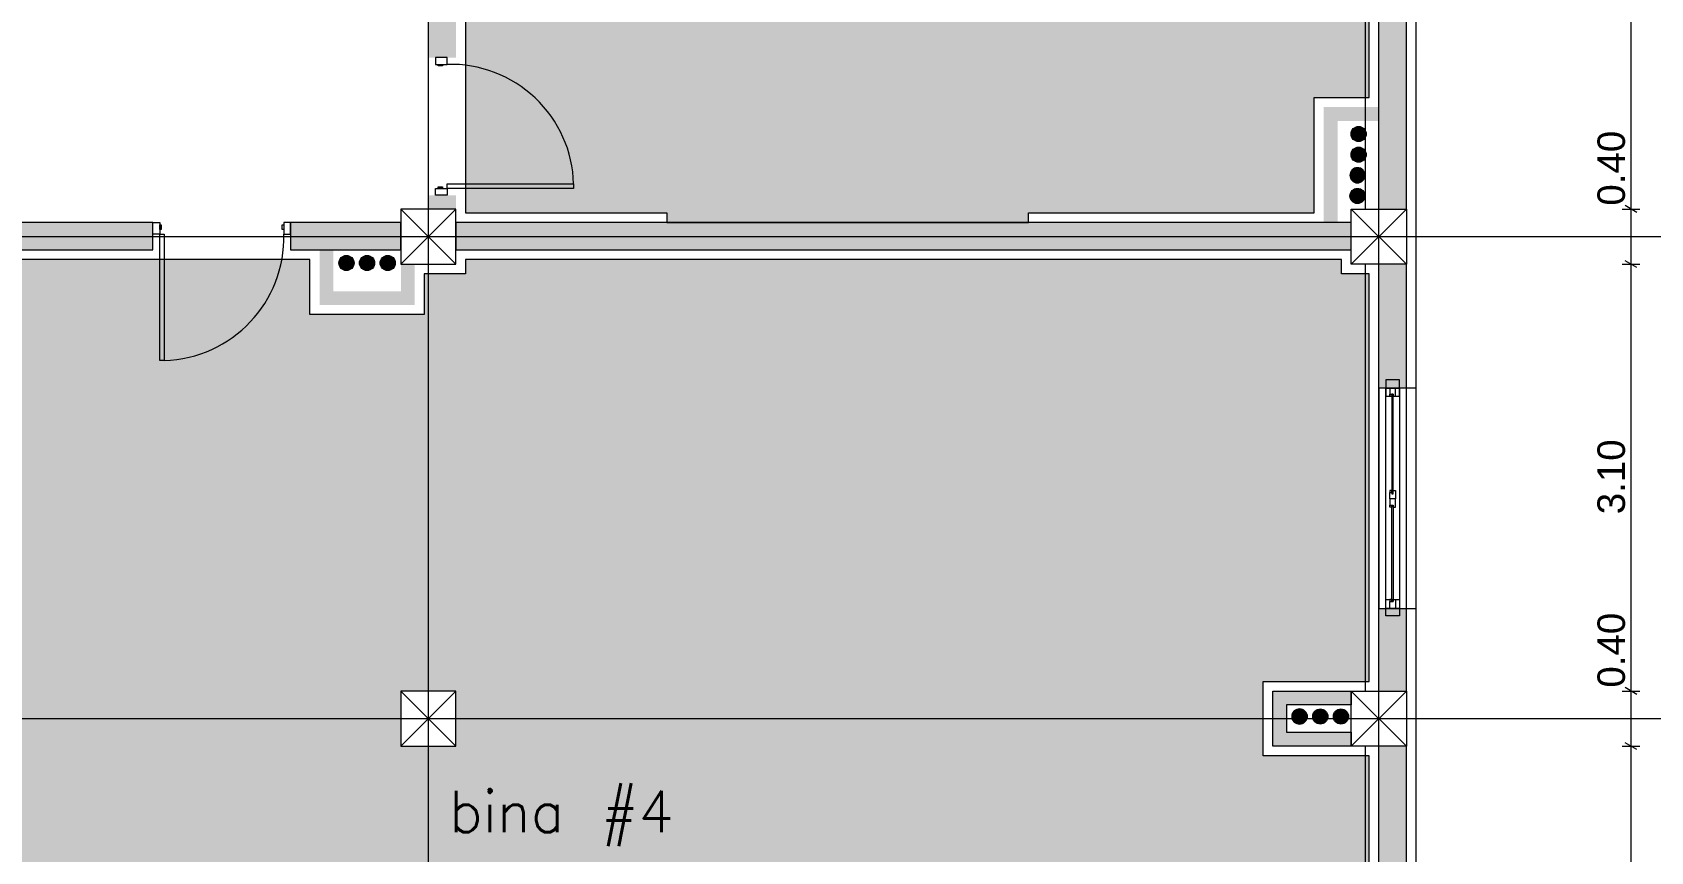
# Model space of a CAD drawing. Header units: millimetres. Extents: x 476244520 to 476657119, y 4620824743 to 4621446928.
# Drawn here: x 476421979 to 476433727, y 4621073090 to 4621079039 of the extents above; entities that cross this region are included whole.
import ezdxf

# ---------------------------------------------------------------- set-up
doc = ezdxf.new("R2010")
doc.units = ezdxf.units.MM
doc.header["$MEASUREMENT"] = 0
for name, color, linetype, lineweight in [('2D Drafting - General_Pen_No__1_Pen_No__7', 7, 'Continuous', 0), ('2D Drafting - General_Pen_No__1_Pen_No__7_Pen_No__7', 7, 'Continuous', 0), ('2D Drafting - General_Pen_No__250_Pen_No__7_Pen_No__250', 7, 'Continuous', 0), ('2D Drafting - General_Pen_No__250_Pen_No__7_Pen_No__7', 7, 'Continuous', 0), ('Annotation - Text_Pen_No__7_Pen_No__142', 142, 'Continuous', 0), ('Doors_Pen_No__7_Pen_No__7_Pen_No__7', 7, 'Continuous', 0), ('G-Anno-Nplt_Pen_No__151', 151, 'Continuous', 0), ('G-Anno-Nplt_Pen_No__4', 7, 'Continuous', 0), ('kar-panjara_Pen_No__7_Pen_No__7_Pen_No__7', 7, 'Continuous', 0), ('New_reg_nak_Pen_No__7', 7, 'Continuous', 0), ('shaxtebi da milebi_Pen_No__1_Pen_No__1_Pen_No__1', 1, 'Continuous', 0), ('shaxtebi da milebi_Pen_No__5_Pen_No__5_Pen_No__5', 5, 'Continuous', 0), ('zoma_Pen_No__142', 142, 'Continuous', 0), ('zoma_Pen_No__5_Pen_No__5', 5, 'Continuous', 0)]:
    doc.layers.add(name, color=color, linetype=linetype, lineweight=lineweight)
doc.layers.add('shaxtebi da milebi_Pen_No__5_Pen_No__250_Pen_No__252', color=7, linetype='Continuous', lineweight=0, true_color=0x666666)
doc.layers.add('shaxtebi da milebi_Pen_No__5_Pen_No__5_Pen_No__252', color=7, linetype='Continuous', lineweight=0, true_color=0x666666)
doc.layers.add('zoma', color=7, linetype='Continuous')
doc.styles.add('GENERATED_STYLE_2', font='arial.ttf')
doc.dimstyles.new('GENERATED_STYLE__8', dxfattribs={"dimtxt": 200, "dimasz": 64.421331, "dimexe": 0.18, "dimexo": 3, "dimgap": 0.09, "dimtad": 1, "dimlfac": 0.001, "dimzin": 0, "dimdsep": 46, "dimtxsty": 'GENERATED_STYLE_2', "dimblk": 'ARROWHEAD_2', "dimblk1": 'ARROWHEAD_2', "dimblk2": 'ARROWHEAD_2', "dimcen": 0.09, "dimclrd": 142, "dimclre": 142, "dimclrt": 142, "dimadec": 0, "dimazin": 0, "dimtfac": 1, "dimtdec": 4, "dimtmove": 0, "dimatfit": 3, "dimfxl": 1, "dimtolj": 1, "dimtzin": 0, "dimarcsym": 0})

# ---------------------------------------------------------------- blocks, each defined once
blk = doc.blocks.new('*D307', base_point=(476844527, 4621385791))
at = {"layer": 'zoma_Pen_No__142', "color": 142, "linetype": 'Continuous', "lineweight": 0, "transparency": 16777216}
for p, q in [((476433627, 4621084232), (476433542, 4621084281)), ((476433521, 4621084256), (476433648, 4621084256)), ((476433584, 4621084256), (476433584, 4621077756)), ((476433521, 4621077756), (476433648, 4621077756)), ((476433627, 4621077732), (476433542, 4621077781))]:
    blk.add_line(p, q, dxfattribs=at)
at = {"layer": 'zoma_Pen_No__142', "color": 142, "lineweight": 0, "transparency": 16777216, "char_height": 200, "attachment_point": 7, "rotation": 90, "style": 'GENERATED_STYLE_2'}
for s, insert in [('\\A1;{\\pql;\\fArial CYR|b0|i0|c204|p34;6.50}', (476433544, 4621080740)), ('\\A1;{\\pql;\\fArial CYR|b0|i0|c204|p34;0.40}', (476433544, 4621077781))]:
    blk.add_mtext(s, dxfattribs=dict(at, insert=insert))
blk = doc.blocks.new('ARROWHEAD_2')
at = {"color": 0, "linetype": 'Continuous', "lineweight": 0}
for p, q in [((0, 0), (-1, 0)), ((-0.38, -0.66), (0.38, 0.66))]:
    blk.add_line(p, q, dxfattribs=at)
blk = doc.blocks.new('*D308', base_point=(476844527, 4621385791))
at = {"layer": 'zoma_Pen_No__142', "color": 142, "linetype": 'Continuous', "lineweight": 0, "transparency": 16777216}
for p, q in [((476433521, 4621077756), (476433648, 4621077756)), ((476433627, 4621077732), (476433542, 4621077781)), ((476433584, 4621077756), (476433584, 4621077356)), ((476433521, 4621077356), (476433648, 4621077356)), ((476433627, 4621077332), (476433542, 4621077381))]:
    blk.add_line(p, q, dxfattribs=at)
blk = doc.blocks.new('*D309', base_point=(476844527, 4621385791))
at = {"layer": 'zoma_Pen_No__142', "color": 142, "linetype": 'Continuous', "lineweight": 0, "transparency": 16777216}
for p, q in [((476433521, 4621077356), (476433648, 4621077356)), ((476433627, 4621077332), (476433542, 4621077381)), ((476433584, 4621077356), (476433584, 4621074256)), ((476433521, 4621074256), (476433648, 4621074256)), ((476433627, 4621074232), (476433542, 4621074281))]:
    blk.add_line(p, q, dxfattribs=at)
at = {"layer": 'zoma_Pen_No__142', "color": 142, "lineweight": 0, "transparency": 16777216, "char_height": 200, "attachment_point": 7, "rotation": 90, "style": 'GENERATED_STYLE_2'}
for s, insert in [('\\A1;{\\pql;\\fArial CYR|b0|i0|c204|p34;3.10}', (476433544, 4621075540)), ('\\A1;{\\pql;\\fArial CYR|b0|i0|c204|p34;0.40}', (476433544, 4621074281))]:
    blk.add_mtext(s, dxfattribs=dict(at, insert=insert))
blk = doc.blocks.new('*D310', base_point=(476844527, 4621385791))
at = {"layer": 'zoma_Pen_No__142', "color": 142, "linetype": 'Continuous', "lineweight": 0, "transparency": 16777216}
for p, q in [((476433521, 4621074256), (476433648, 4621074256)), ((476433627, 4621074232), (476433542, 4621074281)), ((476433584, 4621074256), (476433584, 4621073856)), ((476433521, 4621073856), (476433648, 4621073856)), ((476433627, 4621073832), (476433542, 4621073881))]:
    blk.add_line(p, q, dxfattribs=at)
blk = doc.blocks.new('*D311', base_point=(476844527, 4621385791))
at = {"layer": 'zoma_Pen_No__142', "color": 142, "linetype": 'Continuous', "lineweight": 0, "transparency": 16777216}
for p, q in [((476433521, 4621073856), (476433648, 4621073856)), ((476433627, 4621073832), (476433542, 4621073881)), ((476433584, 4621073856), (476433584, 4621067356)), ((476433627, 4621067332), (476433542, 4621067381)), ((476433521, 4621067356), (476433648, 4621067356))]:
    blk.add_line(p, q, dxfattribs=at)
at = {"layer": 'zoma_Pen_No__142', "color": 142, "lineweight": 0, "transparency": 16777216, "char_height": 200, "attachment_point": 7, "rotation": 90, "style": 'GENERATED_STYLE_2'}
for s, insert in [('\\A1;{\\pql;\\fArial CYR|b0|i0|c204|p34;6.50}', (476433544, 4621070340)), ('\\A1;{\\pql;\\fArial CYR|b0|i0|c204|p34;0.40}', (476433544, 4621067381))]:
    blk.add_mtext(s, dxfattribs=dict(at, insert=insert))

msp = doc.modelspace()

# ---------------------------------------------------------------- hatches: boundary and pattern name
at = {"layer": '2D Drafting - General_Pen_No__250_Pen_No__7_Pen_No__7', "linetype": 'Continuous', "lineweight": 0}
for points in [[(476424854.207, 4621084256.437), (476424854.207, 4621078856.437), (476425054.207, 4621078856.437), (476425054.207, 4621084256.437)], [(476431754.207, 4621084256.437), (476431954.207, 4621084256.437), (476431954.207, 4621077756.437), (476431754.207, 4621077756.437)], [(476431354.207, 4621078496.625), (476431354.207, 4621077659.695), (476431454.207, 4621077659.695), (476431454.207, 4621078396.437), (476431754.207, 4621078396.437), (476431754.207, 4621078496.625)], [(476425054.207, 4621077856.437), (476425054.207, 4621077756.437), (476424854.207, 4621077756.437), (476424854.207, 4621077856.437)], [(476422854.207, 4621077659.695), (476418154.207, 4621077659.695), (476418154.207, 4621077459.695), (476422854.207, 4621077459.695)], [(476424654.207, 4621077459.695), (476424654.207, 4621077659.695), (476423854.207, 4621077659.695), (476423854.207, 4621077459.695)], [(476431554.207, 4621077459.695), (476431554.207, 4621077659.695), (476425054.207, 4621077659.695), (476425054.207, 4621077459.695)], [(476424064.019, 4621077059.695), (476424654.207, 4621077059.695), (476424754.136, 4621077059.695), (476424754.136, 4621077356.437), (476424654.207, 4621077356.437), (476424654.207, 4621077159.695), (476424164.207, 4621077159.695), (476424164.207, 4621077459.695), (476424064.019, 4621077459.695)], [(476431754.207, 4621077356.437), (476431754.207, 4621076456.692), (476431954.207, 4621076456.692), (476431954.207, 4621077356.437)], [(476431754.207, 4621074856.69), (476431754.207, 4621074256.437), (476431954.207, 4621074256.437), (476431954.207, 4621074856.69)], [(476431084.207, 4621074256.437), (476431554.207, 4621074256.437), (476431554.207, 4621074156.525), (476431084.207, 4621074156.525), (476431084.207, 4621073956.437), (476431554.207, 4621073956.437), (476431554.207, 4621073856.437), (476431084.207, 4621073856.437), (476430984.019, 4621073856.437), (476430984.019, 4621074256.437)], [(476431754.207, 4621073856.437), (476431954.207, 4621073856.437), (476431954.207, 4621072856.437), (476431754.207, 4621072856.437)]]:
    msp.add_hatch(color=7, dxfattribs=at).paths.add_polyline_path(points)
at = {"layer": 'G-Anno-Nplt_Pen_No__151', "linetype": 'Continuous', "lineweight": 0, "true_color": 0x1f2f3f}
msp.add_hatch(color=169, dxfattribs=at).paths.add_polyline_path([(476425124.207, 4621077729.695), (476426585.533, 4621077729.695), (476426585.533, 4621077659.695), (476429209.947, 4621077659.695), (476429209.947, 4621077729.695), (476431284.207, 4621077729.695), (476431284.207, 4621078566.625), (476431684.207, 4621078566.625), (476431684.207, 4621083286.437), (476428184.026, 4621083286.437), (476428184.026, 4621084386.437), (476425124.207, 4621084386.437), (476425124.207, 4621084186.437), (476425124.207, 4621079100.008)])
h = msp.add_hatch(color=169, dxfattribs=at)
h.paths.add_polyline_path([(476418124.207, 4621073856.437), (476418054.207, 4621073856.437), (476418054.207, 4621072715.649), (476418124.207, 4621072715.649), (476418124.207, 4621067426.437), (476418224.207, 4621067426.437), (476418224.207, 4621067226.437), (476424584.207, 4621067226.437), (476424584.207, 4621067426.437), (476424784.207, 4621067426.437), (476424784.207, 4621068726.437), (476431684.207, 4621068726.437), (476431684.207, 4621073786.437), (476430914.019, 4621073786.437), (476430914.019, 4621074326.438), (476431684.207, 4621074326.438), (476431684.207, 4621077286.437), (476431484.207, 4621077286.437), (476431484.207, 4621077389.695), (476425124.207, 4621077389.695), (476425124.207, 4621077286.437), (476424824.137, 4621077286.437), (476424824.137, 4621076989.695), (476423994.019, 4621076989.695), (476423994.019, 4621077389.695), (476420800.56, 4621077389.695), (476420800.56, 4621077459.695), (476418744.395, 4621077459.695), (476418744.395, 4621077059.695), (476418054.207, 4621077059.695), (476418054.207, 4621075698.535), (476418054.207, 4621074256.437), (476418154.207, 4621074256.437), (476418154.207, 4621073856.437)])
h.paths.add_polyline_path([(476424654.207, 4621073856.437), (476425054.207, 4621073856.437), (476425054.207, 4621074256.437), (476424654.207, 4621074256.437)], flags=0)
at = {"layer": 'shaxtebi da milebi_Pen_No__1_Pen_No__1_Pen_No__1', "linetype": 'Continuous', "lineweight": 0}
for points in [[(476431599.207, 4621077906.437, 1), (476431599.207, 4621077796.437, 1)], [(476424504.207, 4621077364.695, 1), (476424614.207, 4621077364.695, 1)], [(476431424.207, 4621074071.314, 1), (476431534.207, 4621074071.314, 1)]]:
    msp.add_hatch(color=1, dxfattribs=at).paths.add_polyline_path(points)
at = {"layer": 'shaxtebi da milebi_Pen_No__5_Pen_No__5_Pen_No__252', "linetype": 'Continuous', "lineweight": 0, "true_color": 0x666666}
for points in [[(476431607.37, 4621078356.215, -1), (476431607.37, 4621078246.215, -1)], [(476431607.37, 4621078206.215, -1), (476431607.37, 4621078096.215, -1)], [(476431234.207, 4621074071.314, -1), (476431124.207, 4621074071.314, -1)]]:
    msp.add_hatch(color=251, dxfattribs=at).paths.add_polyline_path(points)
at = {"layer": 'shaxtebi da milebi_Pen_No__5_Pen_No__5_Pen_No__5', "linetype": 'Continuous', "lineweight": 0}
for points in [[(476431544.207, 4621078001.437, 1), (476431654.207, 4621078001.437, 1)], [(476424204.207, 4621077364.695, -1), (476424314.207, 4621077364.695, -1)], [(476424354.207, 4621077364.695, -1), (476424464.207, 4621077364.695, -1)], [(476431274.207, 4621074071.314, -1), (476431384.207, 4621074071.314, -1)]]:
    msp.add_hatch(color=5, dxfattribs=at).paths.add_polyline_path(points)

# ---------------------------------------------------------------- linework, layer by layer
at = {"layer": '2D Drafting - General_Pen_No__1_Pen_No__7', "color": 7, "linetype": 'Continuous', "lineweight": 0}
for p, q in [((476425054.207, 4621077356.437), (476424654.207, 4621077756.437)), ((476424654.207, 4621077356.437), (476425054.207, 4621077756.437)), ((476431954.207, 4621077356.437), (476431554.207, 4621077756.437)), ((476431554.207, 4621077356.437), (476431954.207, 4621077756.437)), ((476425054.207, 4621073856.437), (476424654.207, 4621074256.437)), ((476424654.207, 4621073856.437), (476425054.207, 4621074256.437)), ((476431954.207, 4621073856.437), (476431554.207, 4621074256.437)), ((476431554.207, 4621073856.437), (476431954.207, 4621074256.437))]:
    msp.add_line(p, q, dxfattribs=at)
at = {"layer": '2D Drafting - General_Pen_No__1_Pen_No__7', "color": 7, "linetype": 'Continuous', "lineweight": 0, "flags": 128}
for points in [[(476431954.207, 4621077756.437), (476431954.207, 4621084256.437), (476431654.207, 4621084256.437), (476431654.207, 4621077756.437)], [(476424654.207, 4621077356.437), (476425054.207, 4621077356.437), (476425054.207, 4621077756.437), (476424654.207, 4621077756.437)], [(476431954.207, 4621077356.437), (476431554.207, 4621077356.437), (476431554.207, 4621077756.437), (476431954.207, 4621077756.437)], [(476431954.207, 4621074256.437), (476431954.207, 4621077356.437), (476431654.207, 4621077356.437), (476431654.207, 4621074256.437)], [(476424654.207, 4621073856.437), (476425054.207, 4621073856.437), (476425054.207, 4621074256.437), (476424654.207, 4621074256.437)], [(476431954.207, 4621073856.437), (476431554.207, 4621073856.437), (476431554.207, 4621074256.437), (476431954.207, 4621074256.437)], [(476431954.207, 4621067356.437), (476431954.207, 4621073856.437), (476431654.207, 4621073856.437), (476431654.207, 4621067356.437)]]:
    msp.add_lwpolyline(points, close=True, dxfattribs=at)
at = {"layer": '2D Drafting - General_Pen_No__1_Pen_No__7_Pen_No__7', "color": 7, "linetype": 'Continuous', "lineweight": 0}
for centre, start, end in [((476425015.959, 4621077914.16), 1.603806, 91.603806), ((476422911.929, 4621077550.028), 271.603806, 1.603806)]:
    msp.add_arc(centre, 893.239, start, end, dxfattribs=at)
at = {"layer": '2D Drafting - General_Pen_No__250_Pen_No__7_Pen_No__250', "color": 7, "linetype": 'Continuous', "lineweight": 0, "flags": 128}
msp.add_lwpolyline([(476431084.207, 4621074256.437), (476431554.207, 4621074256.437), (476431554.207, 4621074156.525), (476431084.207, 4621074156.525), (476431084.207, 4621073956.437), (476431554.207, 4621073956.437), (476431554.207, 4621073856.437), (476431084.207, 4621073856.437), (476430984.019, 4621073856.437), (476430984.019, 4621074256.437)], close=True, dxfattribs=at)
at = {"layer": '2D Drafting - General_Pen_No__250_Pen_No__7_Pen_No__7', "color": 7, "linetype": 'Continuous', "lineweight": 0, "flags": 128}
for points in [[(476422854.207, 4621077659.695), (476418154.207, 4621077659.695), (476418154.207, 4621077459.695), (476422854.207, 4621077459.695)], [(476424654.207, 4621077459.695), (476424654.207, 4621077659.695), (476423854.207, 4621077659.695), (476423854.207, 4621077459.695)], [(476431554.207, 4621077459.695), (476431554.207, 4621077659.695), (476425054.207, 4621077659.695), (476425054.207, 4621077459.695)]]:
    msp.add_lwpolyline(points, close=True, dxfattribs=at)
at = {"layer": 'Doors_Pen_No__7_Pen_No__7_Pen_No__7', "color": 7, "linetype": 'Continuous', "lineweight": 0, "flags": 128}
for points in [[(476424906.293, 4621078856.437), (476424906.293, 4621078807.048), (476424990.959, 4621078807.048), (476424990.959, 4621078856.437)], [(476424924.293, 4621078795.937), (476424924.293, 4621078807.048), (476424957.626, 4621078807.048), (476424957.626, 4621078795.937)], [(476424990.959, 4621077905.826), (476424990.959, 4621077939.16), (476425908.848, 4621077939.16), (476425908.848, 4621077905.826)], [(476424906.293, 4621077856.437), (476424906.293, 4621077905.826), (476424990.959, 4621077905.826), (476424990.959, 4621077856.437)], [(476424924.293, 4621077905.826), (476424924.293, 4621077916.937), (476424957.626, 4621077916.937), (476424957.626, 4621077905.826)], [(476422854.207, 4621077659.695), (476422903.596, 4621077659.695), (476422903.596, 4621077575.028), (476422854.207, 4621077575.028)], [(476422903.596, 4621077641.695), (476422914.707, 4621077641.695), (476422914.707, 4621077608.362), (476422903.596, 4621077608.362)], [(476423793.707, 4621077641.695), (476423804.818, 4621077641.695), (476423804.818, 4621077608.362), (476423793.707, 4621077608.362)], [(476423854.207, 4621077659.695), (476423804.818, 4621077659.695), (476423804.818, 4621077575.028), (476423854.207, 4621077575.028)], [(476422903.596, 4621077575.028), (476422936.929, 4621077575.028), (476422936.929, 4621076657.139), (476422903.596, 4621076657.139)]]:
    msp.add_lwpolyline(points, close=True, dxfattribs=at)
at = {"layer": 'G-Anno-Nplt_Pen_No__4', "color": 7, "linetype": 'Continuous', "lineweight": 0, "flags": 128}
for points in [[(476425124.207, 4621077729.695), (476426585.533, 4621077729.695), (476426585.533, 4621077659.695), (476429209.947, 4621077659.695), (476429209.947, 4621077729.695), (476431284.207, 4621077729.695), (476431284.207, 4621078566.625), (476431684.207, 4621078566.625), (476431684.207, 4621083286.437), (476428184.026, 4621083286.437), (476428184.026, 4621084386.437), (476425124.207, 4621084386.437), (476425124.207, 4621084186.437), (476425124.207, 4621079100.008)], [(476424654.207, 4621073856.437), (476425054.207, 4621073856.437), (476425054.207, 4621074256.437), (476424654.207, 4621074256.437)]]:
    msp.add_lwpolyline(points, close=True, dxfattribs=at)
msp.add_lwpolyline([(476418224.207, 4621067226.437), (476424584.207, 4621067226.437), (476424584.207, 4621067426.437), (476424784.207, 4621067426.437), (476424784.207, 4621068726.437), (476431684.207, 4621068726.437), (476431684.207, 4621073786.437), (476430914.019, 4621073786.437), (476430914.019, 4621074326.438), (476431684.207, 4621074326.438), (476431684.207, 4621077286.437), (476431484.207, 4621077286.437), (476431484.207, 4621077389.695), (476425124.207, 4621077389.695), (476425124.207, 4621077286.437), (476424824.137, 4621077286.437), (476424824.137, 4621076989.695), (476423994.019, 4621076989.695), (476423994.019, 4621077389.695), (476420800.56, 4621077389.695)], dxfattribs=at)
at = {"layer": 'kar-panjara_Pen_No__7_Pen_No__7_Pen_No__7', "color": 7, "linetype": 'Continuous', "lineweight": 0, "flags": 128}
for points in [[(476431904.255, 4621076397.018), (476431904.255, 4621076517.018), (476431804.255, 4621076517.018), (476431804.255, 4621076397.018)], [(476431804.256, 4621074856.69), (476431804.312, 4621076456.692), (476431904.256, 4621076456.692), (476431904.201, 4621074856.69)], [(476431834.371, 4621076456.692), (476431834.371, 4621076411.692), (476431849.371, 4621076411.692), (476431859.371, 4621076411.692), (476431859.371, 4621076397.018), (476431874.371, 4621076397.018), (476431874.371, 4621076456.692)], [(476431834.371, 4621076397.018), (476431834.371, 4621076411.692), (476431849.371, 4621076411.692), (476431849.371, 4621076397.018)], [(476431849.371, 4621076411.692), (476431849.371, 4621075687.852), (476431859.371, 4621075687.852), (476431859.371, 4621076411.692)], [(476431834.371, 4621075652.12), (476431834.371, 4621075697.12), (476431849.371, 4621075697.12), (476431859.371, 4621075697.12), (476431859.371, 4621075712.12), (476431874.371, 4621075712.12), (476431874.371, 4621075652.12)], [(476431834.371, 4621075712.12), (476431834.371, 4621075697.12), (476431849.371, 4621075697.12), (476431849.371, 4621075712.12)], [(476431834.371, 4621075652.12), (476431834.371, 4621075607.12), (476431849.371, 4621075607.12), (476431859.371, 4621075607.12), (476431859.371, 4621075592.12), (476431874.371, 4621075592.12), (476431874.371, 4621075652.12)], [(476431834.371, 4621075592.12), (476431834.371, 4621075607.12), (476431849.371, 4621075607.12), (476431849.371, 4621075592.12)], [(476431849.371, 4621074907.12), (476431849.371, 4621075607.12), (476431859.371, 4621075607.12), (476431859.371, 4621074907.12)], [(476431904.255, 4621074922.12), (476431904.255, 4621074802.12), (476431804.255, 4621074802.12), (476431804.255, 4621074922.12)], [(476431834.371, 4621074856.69), (476431834.371, 4621074907.12), (476431849.371, 4621074907.12), (476431859.371, 4621074907.12), (476431859.371, 4621074922.12), (476431874.371, 4621074922.12), (476431874.371, 4621074856.69)], [(476431834.371, 4621074922.12), (476431834.371, 4621074907.12), (476431849.371, 4621074907.12), (476431849.371, 4621074922.12)]]:
    msp.add_lwpolyline(points, close=True, dxfattribs=at)
at = {"layer": 'New_reg_nak_Pen_No__7', "color": 7, "linetype": 'Continuous', "lineweight": 0, "flags": 128}
msp.add_lwpolyline([(476430854.207, 4621066956.443), (476430854.206, 4621066886.447), (476432024.268, 4621066886.437), (476432024.107, 4621084726.437), (476431554.206, 4621084726.433), (476431554.207, 4621084656.437)], dxfattribs=at)
msp.add_lwpolyline([(476431754.229, 4621074856.69), (476432024.251, 4621074856.69), (476432024.251, 4621076456.692), (476431754.229, 4621076456.692)], close=True, dxfattribs=at)
at = {"layer": 'shaxtebi da milebi_Pen_No__1_Pen_No__1_Pen_No__1', "color": 1, "linetype": 'Continuous', "lineweight": 0, "flags": 128}
for points in [[(476431599.207, 4621077906.437, -1), (476431599.207, 4621077796.437, -1)], [(476424504.207, 4621077364.695, -1), (476424614.207, 4621077364.695, -1)], [(476431424.207, 4621074071.314, -1), (476431534.207, 4621074071.314, -1)]]:
    msp.add_lwpolyline(points, format="xyb", close=True, dxfattribs=at)
at = {"layer": 'shaxtebi da milebi_Pen_No__5_Pen_No__250_Pen_No__252', "color": 251, "linetype": 'Continuous', "lineweight": 0, "true_color": 0x666666, "flags": 128}
msp.add_lwpolyline([(476431234.207, 4621074071.314, 1), (476431124.207, 4621074071.314, 1)], format="xyb", close=True, dxfattribs=at)
at = {"layer": 'shaxtebi da milebi_Pen_No__5_Pen_No__5_Pen_No__252', "color": 251, "linetype": 'Continuous', "lineweight": 0, "true_color": 0x666666, "flags": 128}
for points in [[(476431607.37, 4621078356.215, -1), (476431607.37, 4621078246.215, -1)], [(476431607.37, 4621078206.215, -1), (476431607.37, 4621078096.215, -1)], [(476431234.207, 4621074071.314, -1), (476431124.207, 4621074071.314, -1)]]:
    msp.add_lwpolyline(points, format="xyb", close=True, dxfattribs=at)
at = {"layer": 'shaxtebi da milebi_Pen_No__5_Pen_No__5_Pen_No__5', "color": 5, "linetype": 'Continuous', "lineweight": 0, "flags": 128}
for points in [[(476431544.207, 4621078001.437, 1), (476431654.207, 4621078001.437, 1)], [(476424204.207, 4621077364.695, -1), (476424314.207, 4621077364.695, -1)], [(476424354.207, 4621077364.695, -1), (476424464.207, 4621077364.695, -1)], [(476431274.207, 4621074071.314, -1), (476431384.207, 4621074071.314, -1)]]:
    msp.add_lwpolyline(points, format="xyb", close=True, dxfattribs=at)
at = {"layer": 'zoma_Pen_No__5_Pen_No__5', "color": 5, "linetype": 'Continuous', "lineweight": 0}
for p, q in [((476424854.207, 4621063446.84), (476424854.207, 4621088157.646)), ((476431754.207, 4621063446.84), (476431754.207, 4621088157.646)), ((476386273.656, 4621077556.437), (476436160.037, 4621077556.437)), ((476386273.656, 4621077556.437), (476436160.037, 4621077556.437)), ((476386273.656, 4621074056.437), (476436160.037, 4621074056.437)), ((476386273.656, 4621074056.437), (476436160.037, 4621074056.437))]:
    msp.add_line(p, q, dxfattribs=at)

# ---------------------------------------------------------------- texts
at = {"layer": 'Annotation - Text_Pen_No__7_Pen_No__142', "color": 142, "linetype": 'Continuous', "lineweight": 0, "insert": (476425820.769, 4621073530.704), "char_height": 300, "attachment_point": 2}
msp.add_mtext('\\A1;{\\pqc;\\Ftxt.shx;bina #\\Ftxt.shx;4}', dxfattribs=at)

# ---------------------------------------------------------------- dimensions: what is measured, and where the dimension line sits
at = {"layer": 'zoma', "color": 142, "linetype": 'Continuous', "lineweight": 0}
for base, p1, p2, picture, middle in [((476433584.416, 4621077756.437), (476431954.207, 4621084256.437), (476431954.207, 4621077756.437), '*D307', (476433444.416, 4621081000.144)), ((476433584.416, 4621077356.437), (476431954.207, 4621077756.437), (476431954.207, 4621077356.437), '*D308', (476433444.416, 4621078040.699)), ((476433584.416, 4621074256.437), (476431954.207, 4621077356.437), (476431954.207, 4621074256.437), '*D309', (476433444.416, 4621075800.144)), ((476433584.416, 4621073856.437), (476431954.207, 4621074256.437), (476431954.207, 4621073856.437), '*D310', (476433444.416, 4621074540.699)), ((476433584.416, 4621067356.437), (476431954.207, 4621073856.437), (476431954.207, 4621067356.437), '*D311', (476433444.416, 4621070600.144))]:
    dim = msp.add_linear_dim(base=base, p1=p1, p2=p2, angle=270, dimstyle='GENERATED_STYLE__8', dxfattribs=at)
    dim.commit()
    dim.dimension.update_dxf_attribs({"geometry": picture, "text_midpoint": middle, "dimtype": 160, "text_rotation": 90})

doc.saveas('drawing.dxf')
